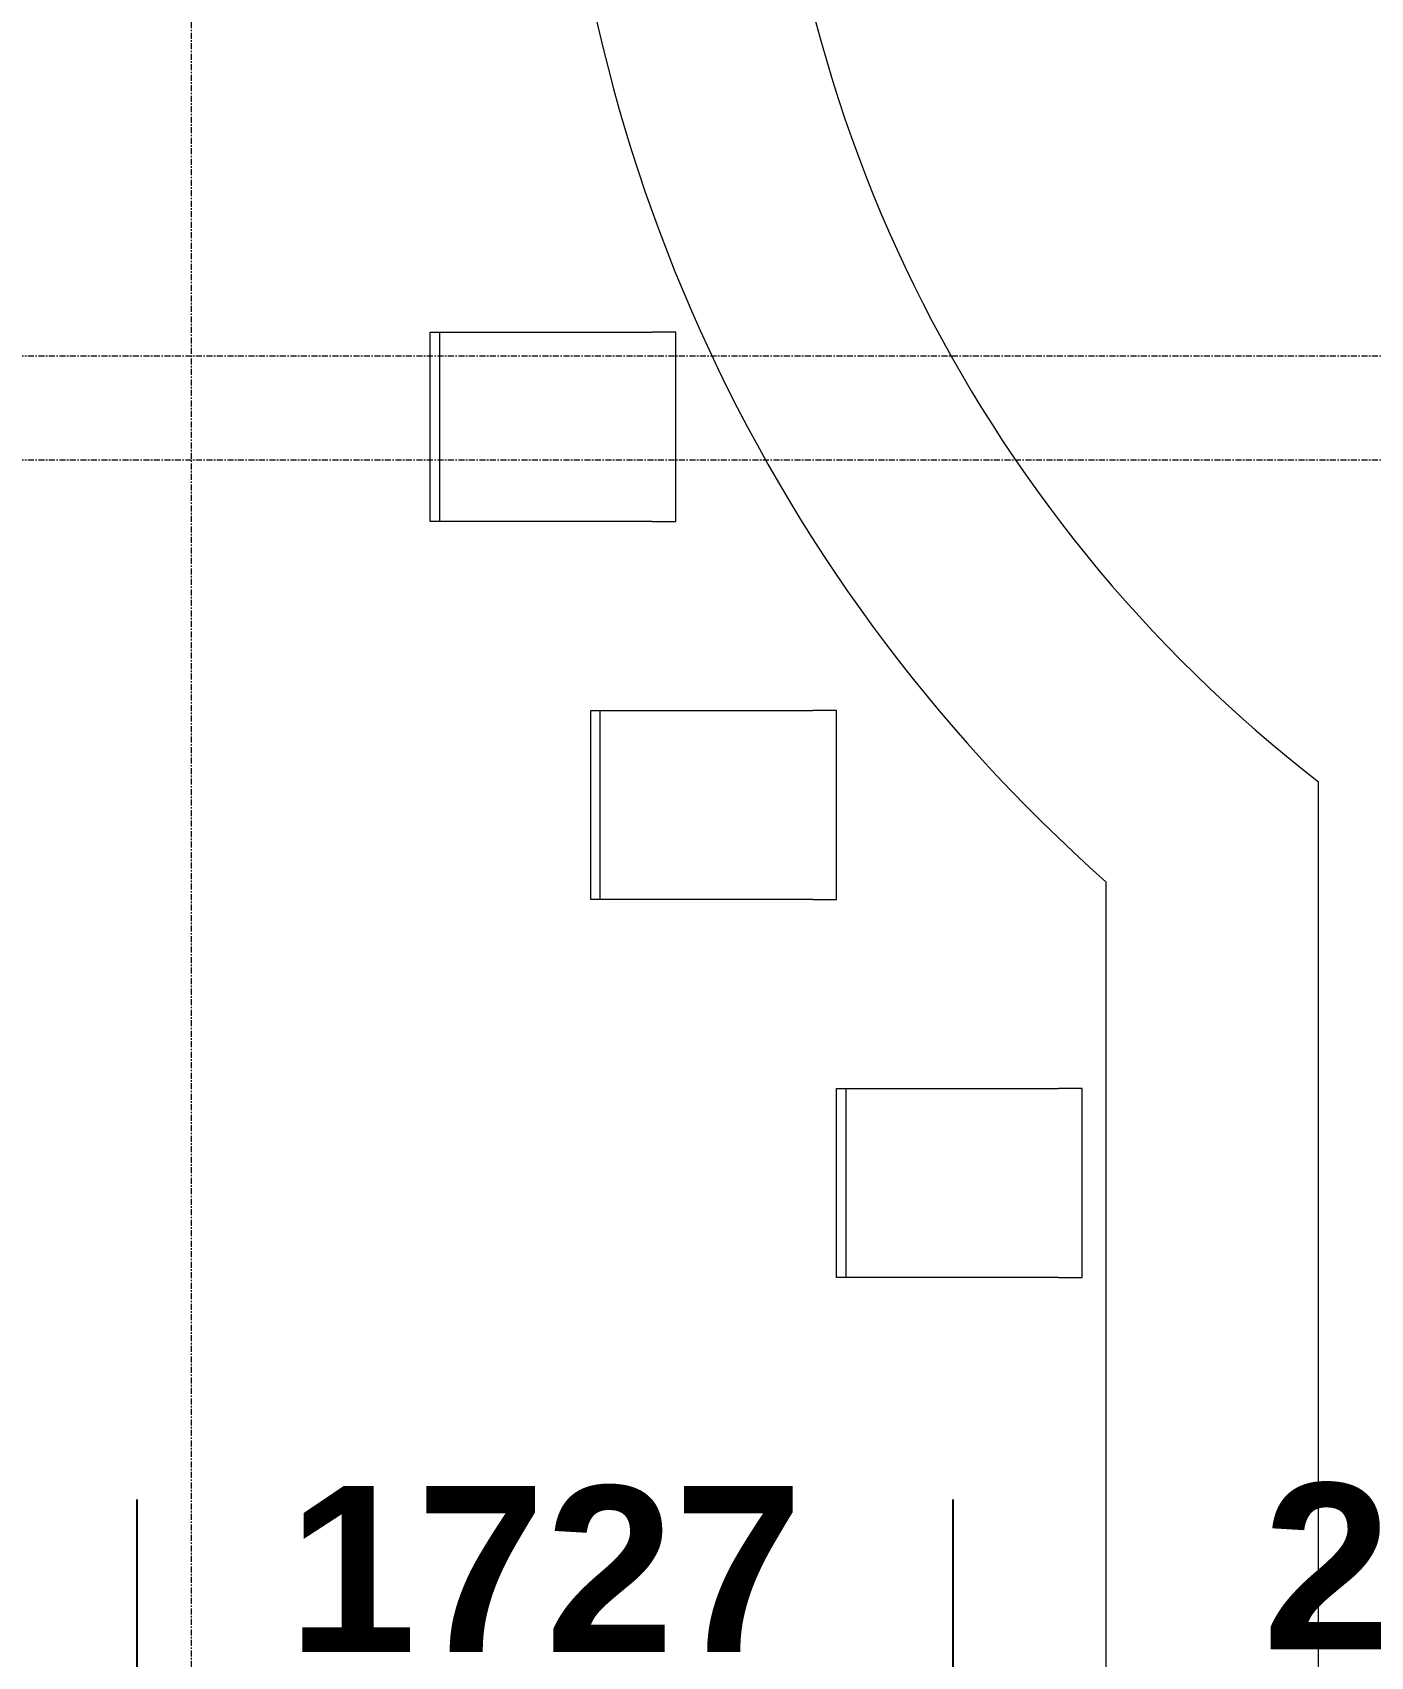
# Model space of a CAD drawing. Header units: inches. Extents: x 22 to 382261, y 22 to 371281.
# Drawn here: x 273403 to 276235, y 213740 to 217176 of the extents above; entities that cross this region are included whole.
import ezdxf

# ---------------------------------------------------------------- set-up
doc = ezdxf.new("R2010")
doc.units = ezdxf.units.IN
doc.header["$MEASUREMENT"] = 0
doc.linetypes.add('Grid Line 1_2_', pattern=[22.225, 12.7, -3.175, 3.175, -3.175])
for name, color, linetype, lineweight in [('A-ANNO-DIMS', 211, 'Continuous', 9), ('I-FURN', 30, 'Continuous', 9), ('Q-CASE', 31, 'Continuous', 9), ('S-GRID', 1, 'Continuous', 9)]:
    doc.layers.add(name, color=color, linetype=linetype, lineweight=lineweight)
doc.styles.add('Arial_B', font='arialbd.ttf', dxfattribs={"height": 350.793651})
doc.dimstyles.new('2', dxfattribs={"dimscale": 304.8, "dimtxt": 346.888196, "dimasz": 0.221354, "dimexe": 1.338583, "dimexo": 0.0625, "dimgap": 0.278871, "dimtad": 1, "dimdec": 0, "dimzin": 0, "dimdsep": 46, "dimtxsty": 'Arial_B', "dimblk1": 'OBLIQUE', "dimblk2": 'OBLIQUE', "dimsah": 1, "dimcen": 0.09, "dimdle": 0.557743, "dimazin": 0, "dimtfac": 1, "dimtdec": 4, "dimtix": 1, "dimtmove": 0, "dimatfit": 3, "dimfxl": 0.557743, "dimfxlon": 1, "dimtvp": 1, "dimtolj": 1, "dimtzin": 0, "dimarcsym": 2})

# ---------------------------------------------------------------- blocks, each defined once
blk = doc.blocks.new('Casework 30 - Casework 30-869156-02-FIRST FLOOR DIM - PART B')
at = {"layer": 'Q-CASE'}
for p, q in [((21096.2, -2001.8), (21096.2, 1137.2)), ((20646.2, 925.9), (20646.2, -1551.8))]:
    blk.add_line(p, q, dxfattribs=at)
for radius, start, end in [(3448.7, 131.5144, 228.4856), (2998.7, 127.7493, 232.2507)]:
    blk.add_arc((22932, 3508.2), radius, start, end, dxfattribs=at)
blk = doc.blocks.new('Bar_Stool_-_Stivi_6177_0001 - Bar_Stool_-_Stivi_6177_0001-886574-02-FIRST FLOOR DIM - PART B')
at = {"layer": 'I-FURN'}
for p, q in [((-250, 200), (-250, -200)), ((-200, 200), (-250, 200)), ((-200, 200), (200, 200)), ((200, 200), (250, 200)), ((250, 200), (270, 200)), ((250, 200), (250, -200)), ((270, 200), (270, -200)), ((-250, -200), (-200, -200)), ((200, -200), (-200, -200)), ((250, -200), (200, -200)), ((270, -200), (250, -200))]:
    blk.add_line(p, q, dxfattribs=at)
blk = doc.blocks.new('Bar_Stool_-_Stivi_6177_0001 - Bar_Stool_-_Stivi_6177_0001-886307-02-FIRST FLOOR DIM - PART B')
at = {"layer": 'I-FURN'}
for p, q in [((-250, 200), (-250, -200)), ((-200, 200), (-250, 200)), ((-200, 200), (200, 200)), ((200, 200), (250, 200)), ((250, 200), (270, 200)), ((250, 200), (250, -200)), ((270, 200), (270, -200)), ((-250, -200), (-200, -200)), ((200, -200), (-200, -200)), ((250, -200), (200, -200)), ((270, -200), (250, -200))]:
    blk.add_line(p, q, dxfattribs=at)
blk = doc.blocks.new('_Oblique')
at = {"color": 0, "linetype": 'ByBlock', "lineweight": -2}
blk.add_line((-0.5, -0.5), (0.5, 0.5), dxfattribs=at)
blk = doc.blocks.new('*D4190')
at = {"layer": 'A-ANNO-DIMS', "color": 0, "lineweight": -2, "transparency": 16777216}
for p, q in [((273625.3, 213573.7), (273625.3, 214072.6)), ((275352.4, 213573.7), (275352.4, 214072.6)), ((273455.3, 213664.6), (275522.4, 213664.6))]:
    blk.add_line(p, q, dxfattribs=at)
at = {"layer": 'Defpoints', "color": 0, "transparency": 16777216}
for p in [(275352.4, 213664.6), (273625.3, 213554.6), (275352.4, 213554.6)]:
    blk.add_point(p, dxfattribs=at)
at = {"layer": 'A-ANNO-DIMS', "color": 0, "lineweight": -2, "transparency": 16777216, "xscale": 67.46874999999999, "yscale": 67.46874999999999, "zscale": 67.46874999999999, "rotation": 180}
blk.add_blockref('_Oblique', (273625.3, 213664.6), dxfattribs=at)
at = {"layer": 'A-ANNO-DIMS', "color": 0, "lineweight": -2, "transparency": 16777216, "xscale": 67.46874999999999, "yscale": 67.46874999999999, "zscale": 67.46874999999999}
blk.add_blockref('_Oblique', (275352.4, 213664.6), dxfattribs=at)
at = {"layer": 'A-ANNO-DIMS', "color": 0, "transparency": 16777216, "insert": (274488.8, 213925.7), "char_height": 350.79, "width": 820.872, "attachment_point": 5, "style": 'Arial_B'}
blk.add_mtext('\\A1;1727', dxfattribs=at)
blk = doc.blocks.new('*D4191')
at = {"layer": 'A-ANNO-DIMS', "color": 0, "lineweight": -2, "transparency": 16777216}
for p, q in [((275352.4, 213573.7), (275352.4, 214072.6)), ((277752.4, 213755.6), (277752.4, 213256.6)), ((275182.4, 213664.6), (277922.4, 213664.6))]:
    blk.add_line(p, q, dxfattribs=at)
at = {"layer": 'Defpoints', "color": 0, "transparency": 16777216}
for p in [(277752.4, 213774.6), (277752.4, 213664.6), (275352.4, 213554.6)]:
    blk.add_point(p, dxfattribs=at)
at = {"layer": 'A-ANNO-DIMS', "color": 0, "lineweight": -2, "transparency": 16777216, "xscale": 67.46874999999999, "yscale": 67.46874999999999, "zscale": 67.46874999999999, "rotation": 180}
blk.add_blockref('_Oblique', (275352.4, 213664.6), dxfattribs=at)
at = {"layer": 'A-ANNO-DIMS', "color": 0, "lineweight": -2, "transparency": 16777216, "xscale": 67.46874999999999, "yscale": 67.46874999999999, "zscale": 67.46874999999999}
blk.add_blockref('_Oblique', (277752.4, 213664.6), dxfattribs=at)
at = {"layer": 'A-ANNO-DIMS', "color": 0, "transparency": 16777216, "insert": (276552.4, 213928.7), "char_height": 350.79, "width": 820.872, "attachment_point": 5, "style": 'Arial_B'}
blk.add_mtext('\\A1;2400', dxfattribs=at)

msp = doc.modelspace()

# ---------------------------------------------------------------- linework, layer by layer
at = {"layer": 'S-GRID', "linetype": 'Grid Line 1_2_'}
for p, q in [((273740.3, 205050.6), (273740.3, 229464.7)), ((241945.3, 216492.1), (279511.2, 216492.1)), ((241945.3, 216272.1), (279511.2, 216272.1))]:
    msp.add_line(p, q, dxfattribs=at)

# ---------------------------------------------------------------- block references
at = {"layer": 'I-FURN', "rotation": 180}
for name, p in [('Bar_Stool_-_Stivi_6177_0001 - Bar_Stool_-_Stivi_6177_0001-886574-02-FIRST FLOOR DIM - PART B', (274515.3, 216342.1)), ('Bar_Stool_-_Stivi_6177_0001 - Bar_Stool_-_Stivi_6177_0001-886574-02-FIRST FLOOR DIM - PART B', (274855.3, 215542.1)), ('Bar_Stool_-_Stivi_6177_0001 - Bar_Stool_-_Stivi_6177_0001-886307-02-FIRST FLOOR DIM - PART B', (275375.3, 214742.1))]:
    msp.add_blockref(name, p, dxfattribs=at)
at = {"layer": 'Q-CASE'}
msp.add_blockref('Casework 30 - Casework 30-869156-02-FIRST FLOOR DIM - PART B', (255029.1, 214453.9), dxfattribs=at)

# ---------------------------------------------------------------- dimensions: what is measured, and where the dimension line sits
at = {"layer": 'A-ANNO-DIMS'}
for base, p1, p2, override, picture, middle in [((275352.4, 213664.6), (273625.3, 213554.6), (275352.4, 213554.6), {"dimpost": '<>', "dimfxl": 1727.1}, '*D4190', (274488.8, 213925.7)), ((277752.4, 213664.6), (275352.4, 213554.6), (277752.4, 213774.6), {"dimpost": '<>', "dimfxl": 2410.06224}, '*D4191', (276552.4, 213928.7))]:
    dim = msp.add_linear_dim(base=base, p1=p1, p2=p2, dimstyle='2', override=override, dxfattribs=at)
    dim.commit()
    dim.dimension.update_dxf_attribs({"geometry": picture, "text_midpoint": middle})

doc.saveas('drawing.dxf')
